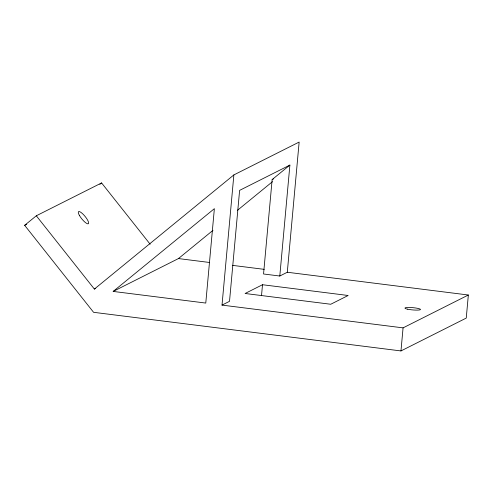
<?xml version="1.0" encoding="UTF-8"?>
<svg xmlns="http://www.w3.org/2000/svg" width="493" height="493" viewBox="0 0 493 493"><rect width="100%" height="100%" fill="white"/><g stroke="black" fill="none" stroke-linecap="round" stroke-linejoin="round"><path stroke-width="0.74" d="M150.143 244.208L101.589 182.934L36.309 215.786L24.65 225.319L93.578 312.309L400.969 350.936L466.249 318.084L468.35 295.011L403.071 327.87L222.016 305.105L233.867 174.916L299.146 142.064L287.296 272.247L279.796 276.025L263.552 273.985L272.142 179.588L289.89 165.075L279.796 276.025M261.506 295.72L262.504 284.726L348.15 295.492L330.741 304.255L245.095 293.489L262.504 284.726M400.969 350.936L403.071 327.87M99.839 184.364L101.589 182.934M36.309 215.786L94.385 289.077L233.867 174.916M113.168 291.425L214.369 208.668L205.778 303.066L113.168 291.425L178.448 258.572L212.976 230.336M237.379 210.375L272.5 181.652M24.65 225.319L26.714 224.284M289.89 165.075L239.616 190.378L229.516 301.328L222.016 305.105M272.142 179.588L273.51 178.904M94.385 289.077L95.759 288.387M178.448 258.572L209.568 262.479M232.339 265.345L264.223 269.351M287.296 272.247L468.35 295.011M407.298 309.129A7.808 1.14 5.2 0 0 420.239 309.733A7.808 1.14 5.2 0 0 410.546 307.496A7.808 1.14 5.2 0 0 407.298 309.129M79.422 215.447A7.808 2.052 50.7 0 0 88.309 223.791A7.808 2.052 50.7 0 0 82.67 213.814A7.808 2.052 50.7 0 0 79.422 215.447"/></g></svg>
